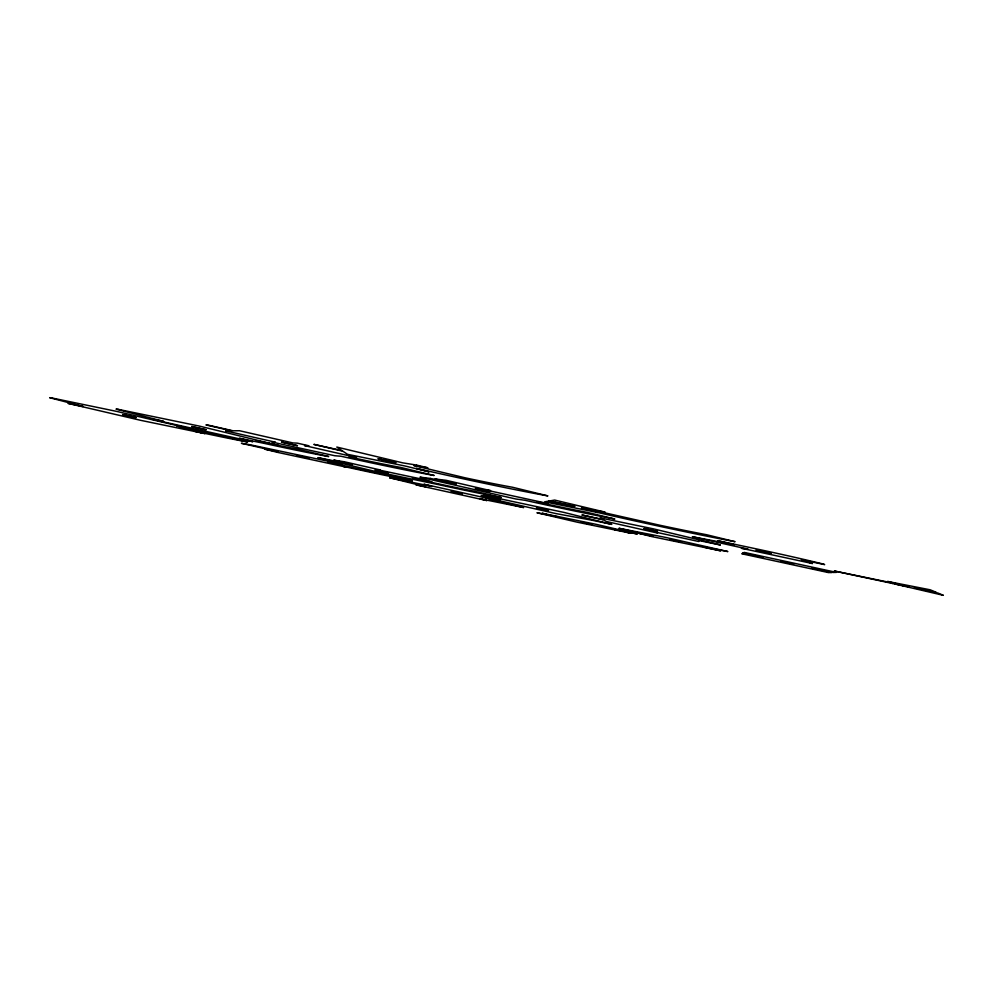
<?xml version="1.0" encoding="UTF-8"?>
<svg xmlns="http://www.w3.org/2000/svg" width="993" height="993" viewBox="0 0 993 993"><rect width="100%" height="100%" fill="white"/><g stroke="black" fill="none" stroke-linecap="round" stroke-linejoin="round"><path stroke-width="1.49" d="M489.735 491.634L475.337 488.482L489.76 491.659M388.126 472.854L375.031 469.962L388.126 472.842M556.874 516.732L558.103 516.869L536.952 512.748L576.995 522.132L630.133 533.08L625.888 532.074M615.983 529.728L614.468 529.542L637.32 534.023L596.557 524.428L541.979 513.232L546.485 514.287M787.548 562.907L793.717 564.111L781.23 561.43L787.101 562.82M542.712 509.409L548.57 510.563L536.443 507.882L541.843 509.21M457.202 492.987L462.291 493.993L451.07 491.523L456.408 492.801M586.391 523.125L581.203 522.082L591.679 524.391L586.081 523.261M899.819 584.951L909.054 586.789L895.289 583.859L899.36 584.852M720.248 544.946L698.749 540.515L698.799 541.52L656.907 532.434L657.503 533.03L606.251 521.462L603.545 519.898L581.886 514.982L602.925 519.538L600.02 517.849L653.32 528.835L720.248 544.946M742.776 553.238L741.771 553.771L828.472 572.589L831.613 572.502L812.013 568.182L832.99 572.464L836.354 572.378L744.291 552.418L743.211 553.002L762.872 557.334L742.776 553.238M395.785 462.688L378.184 458.791L395.785 462.688M297.453 445.634L281.466 442.059L297.428 445.646M191.699 426.518L206.221 429.808L191.761 426.518M389.703 477.782L425.625 486.657L415.893 484.795L422.273 486.285L486.88 500.571L480.016 498.747L523.646 507.56L489.326 499.169L500.398 501.291L493.819 499.74L431.372 485.838L423.874 484.261L431.881 486.384L389.703 477.782M548.695 501.117L544.636 501.837L597.438 512.475L596.098 512.103A121.717 3.475 12.2 0 0 735.068 541.694L706.507 534.706A78.099 2.222 12.2 0 1 660.184 525.309L593.504 510.29L605.047 512.115L554.653 500.062L550.122 500.869L574.984 506.492L548.695 501.117M379.835 469.85L378.929 470.012L425.227 479.83L432.079 482.089L412.43 477.931L414.193 478.502A63.713 1.502 12.5 0 0 418.612 479.495L434.4 482.97A63.713 1.502 12.5 0 0 474.493 491.237L501.266 497.592A99.226 2.334 12.5 0 1 437.714 484.472L377.638 472.01L317.859 457.649L352.391 464.538L333.698 460.119L344.521 461.807L379.835 469.85M756.294 550.072L770.99 553.25L756.294 550.072M644.122 528.549L657.465 531.454L644.122 528.549M581.464 508.068L597.252 511.544L581.55 508.068M122.623 414.577L136.004 417.619L122.623 414.577M207.103 424.88L205.923 424.93L231.63 430.801L225.659 430.863L275.421 442.208L271.871 442.059L334.802 455.737L340.996 456.246A122.077 3.475 12.6 0 0 434.164 475.486L400.489 467.38A78.323 2.222 12.6 0 1 349.002 456.892L356.611 457.5L304.528 445.596L308.984 445.82L297.192 443.126L292.935 442.94L239.487 430.726L232.995 430.788L207.103 424.88M591.754 520.171L555.757 513.555L488.643 498.3L483.802 497.096L499.243 500.261L481.071 495.693L500.311 499.355L484.534 495.619L489.834 496.624L564.024 512.425L611.775 524.391L591.754 520.171M670.25 539.584L681.583 542.066L670.312 539.584M296.584 455.427L308.649 458.133L296.584 455.427M704.72 547.093L703.429 546.969L720.719 550.842L651.545 536.53L638.958 533.353L652.947 536.17L618.924 528.276L665.583 537.399L727.857 551.562L704.72 547.093M118.155 409.339L116.02 409.116L163.56 421.342L151.979 419.183L160.506 421.231L245.097 440.122L252.818 441.711L239.35 438.273L264.163 443.362A110.198 2.743 12.7 0 0 328.695 456.557L296.882 448.985A70.726 1.763 12.7 0 1 257.46 440.979L256.38 440.656L278.139 445.336L199.146 426.047L118.155 409.339M430.354 478.427L419.977 477.174L515.839 498.995L525.049 500.298A109.751 2.867 12.4 0 0 614.853 519.016L587.049 512.326A70.441 1.837 12.4 0 1 536.903 501.986L548.111 503.575L485.862 490.033L490.604 490.654L446.192 480.327L434.946 478.974L456.296 483.951L430.354 478.427M747.89 549.129L741.399 548.26L812.497 563.54L801.314 559.704L824.649 564.595L822.738 563.925C787.921 555.397 752.893 548.148 717.778 540.738L734.224 544.735L692.357 536.729L747.89 549.129M52.232 398.056L49.65 397.684L83.201 406.485L68.02 403.369L140.758 420.349L204.98 433.593L193.697 430.974A101.274 2.247 12.7 0 0 247.567 441.984L217.43 434.884A65.017 1.44 12.7 0 1 191.103 429.597L176.853 426.009L193.35 429.398L116.566 411.375L52.232 398.056M892.744 583.524L834.281 571L898.119 584.145L887.581 581.451L930.168 589.792L936.051 592.262L914.441 587.794L937.938 593.044L943.35 595.316L892.744 583.524M416.539 465.084L402.637 462.837L336.801 447.061L342.014 450.599L313.875 444.38L342.87 451.182L347.525 454.322L404.933 465.978L429.137 471.861L416.241 468.336A135.445 4.357 12.5 0 0 547.913 495.904L512.636 487.278A86.863 2.78 12.5 0 1 465.183 477.819L413.87 465.531L427.884 467.815L416.539 465.084M250.298 444.814L241.411 443.288L272.752 450.487L277.829 451.765L264.56 449.097L278.003 452.46L346.756 467.231L343.566 466.425A91.406 1.949 12.5 0 0 412.443 480.848L386.724 474.778A58.699 1.254 12.5 0 1 360.124 469.366L328.013 461.944L342.287 464.823L328.968 461.422L250.298 444.814"/></g></svg>
